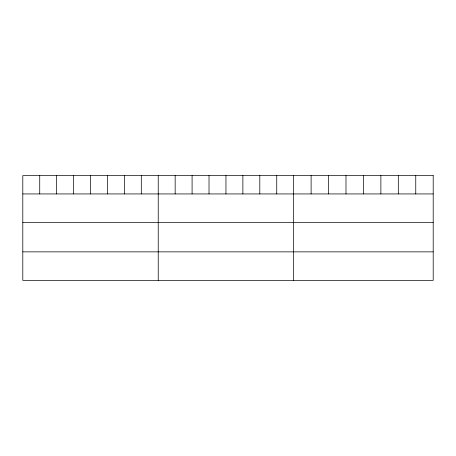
<?xml version="1.0" encoding="UTF-8"?>
<svg xmlns="http://www.w3.org/2000/svg" width="456" height="456" viewBox="0 0 456 456"><rect width="100%" height="100%" fill="white"/><g stroke="black" fill="none" stroke-linecap="round" stroke-linejoin="round"><path stroke-width="0.68" d="M22.8 193.937L433.2 193.937M22.8 222.465L433.2 222.465M22.8 251.86L433.2 251.86M415.758 175.606L415.758 193.937M398.316 175.606L398.316 193.937M380.874 175.606L380.874 193.937M363.432 175.606L363.432 193.937M345.99 175.606L345.99 193.937M328.548 175.606L328.548 193.937M311.106 175.606L311.106 193.937M293.664 175.606L293.664 280.394M276.735 175.606L276.735 193.937M259.806 175.606L259.806 193.937M242.877 175.606L242.877 193.937M225.948 175.606L225.948 193.937M209.019 175.606L209.019 193.937M192.09 175.606L192.09 193.937M175.161 175.606L175.161 193.937M158.232 175.606L158.232 280.394M141.303 175.606L141.303 193.937M124.374 175.606L124.374 193.937M107.445 175.606L107.445 193.937M90.516 175.606L90.516 193.937M73.587 175.606L73.587 193.937M56.658 175.606L56.658 193.937M39.729 175.606L39.729 193.937M433.2 175.606L22.8 175.606L22.8 280.394L433.2 280.394L433.2 175.606"/></g></svg>
